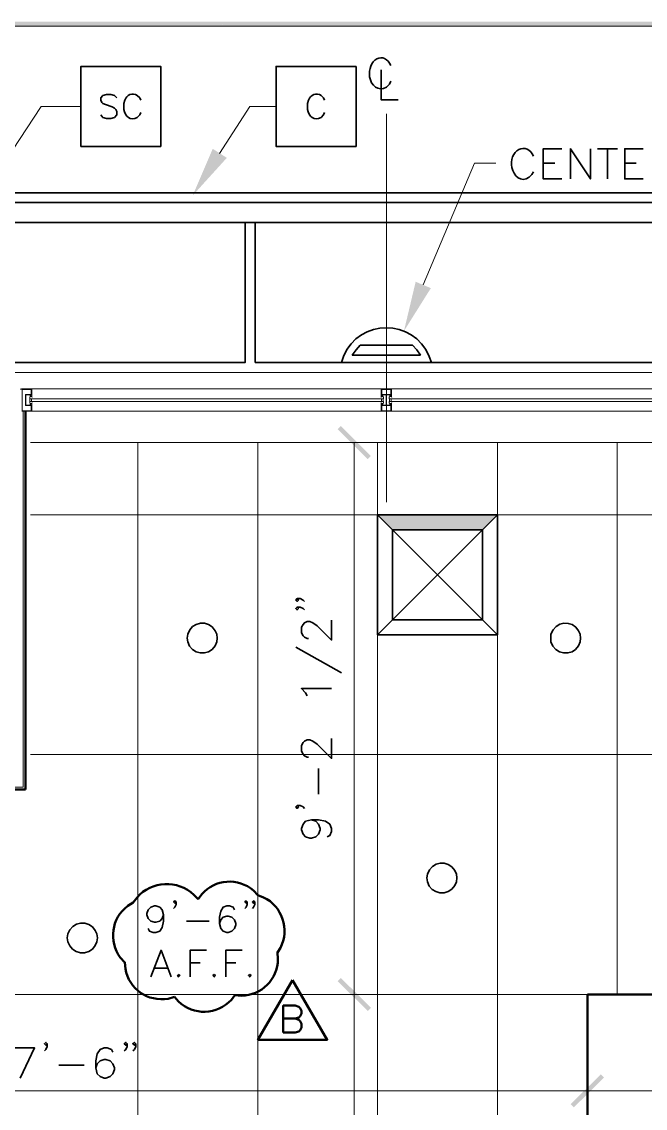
# Model space of a CAD drawing. Header units: inches. Extents: x 5 to 516, y -193 to 129.
# Drawn here: x 397.71 to 408.11, y 69.94 to 88.06 of the extents above; entities that cross this region are included whole.
import ezdxf

# ---------------------------------------------------------------- set-up
doc = ezdxf.new("R2010")
doc.units = ezdxf.units.IN
doc.header["$MEASUREMENT"] = 0
doc.layers.add('PDF9_Geometry', color=7, linetype='Continuous')
doc.layers.add('PDF9_Solid Fills', color=7, linetype='Continuous')

msp = doc.modelspace()

# ---------------------------------------------------------------- hatches: boundary and pattern name
at = {"layer": 'PDF9_Solid Fills', "transparency": 33554559}
h = msp.add_hatch(color=256, dxfattribs=at)
h.paths.add_polyline_path([(316.0672942, 88.0494451), (316.0806254, 88.0627785), (316.0672942, 88.0627785)])
h.paths.add_polyline_path([(496.1917308, 88.0627785), (496.1295081, 88.0627785), (354.7028537, 88.0627785), (354.7028447, 88.0627785), (316.0806254, 88.0627785), (316.1295142, 88.0494451), (316.1295143, 87.9872229), (316.1295233, 87.9872229), (496.1295089, 88.0494437), (316.1295188, 87.9872215), (496.1295081, 87.9872229), (496.1561756, 87.9916674), (496.1783975, 88.0094451), (496.1917308, 88.0361118), (496.1917311, 88.0494451)])
at = {"layer": 'PDF9_Solid Fills', "true_color": 0xb3b3b3, "transparency": 33554559}
msp.add_hatch(color=253, dxfattribs=at).paths.add_polyline_path([(405.3961822, 79.5872281), (405.645071, 79.8361169), (405.3961822, 79.8361169), (403.893961, 79.8361169), (403.893961, 79.5872281)])
at = {"layer": 'PDF9_Solid Fills', "transparency": 33554559}
for points in [[(403.4806198, 71.560555), (403.53396, 71.6138952), (403.0317378, 72.1116729), (402.9784023, 72.0583374), (402.9784249, 72.0583193), (402.9784692, 72.0582755), (402.9783976, 72.0583327)], [(406.8672863, 70.0050064), (406.9206265, 69.9516662), (407.4228487, 70.4494439), (407.3695132, 70.5027794), (407.3694949, 70.502757), (407.3694507, 70.5027131), (407.3695085, 70.5027841)]]:
    msp.add_hatch(color=256, dxfattribs=at).paths.add_polyline_path(points)

# ---------------------------------------------------------------- linework, layer by layer
at = {"layer": 'PDF9_Geometry', "lineweight": 0}
msp.add_lwpolyline([(316.1295142, 88.0583387), (316.1295142, 88.0494498), (316.1295142, 87.9872276), (485.4006203, 87.9872276)], dxfattribs=at)
at = {"layer": 'PDF9_Geometry', "lineweight": 35}
for points in [[(398.6939628, 85.9827818), (398.6939628, 87.3161151), (400.0272961, 87.3161151), (400.0272961, 85.9827818)], [(403.2850722, 87.3161151), (403.2850722, 85.9827818), (401.951739, 85.9827818), (401.951739, 87.3161151)], [(403.6450711, 79.8361169), (403.6450711, 77.8361171), (405.645071, 77.8361171), (405.645071, 79.8361169)], [(403.8939589, 79.5872201), (403.8939589, 78.0849979), (405.3961811, 78.0849979), (405.3961811, 79.5872201)], [(400.3250663, 72.1694507), (400.3072885, 72.1516729), (400.3250663, 72.1294507), (400.3472885, 72.1516729)], [(400.9206247, 72.1694507), (400.8984025, 72.1516729), (400.9206247, 72.1294507), (400.9384025, 72.1516729)], [(401.5117343, 72.1694507), (401.4895121, 72.1516729), (401.5117343, 72.1294507), (401.5339565, 72.1516729)]]:
    msp.add_lwpolyline(points, close=True, dxfattribs=at)
for points in [[(403.702842, 87.2627839), (403.702842, 86.7605617), (403.9872865, 86.7605617)], [(403.7961822, 86.9738922), (403.8450711, 87.022781), (403.8672933, 87.0716699)], [(399.293961, 86.7916649), (399.253961, 86.8316649), (399.1961832, 86.8494427), (399.1206277, 86.8494427), (399.0628499, 86.8316649), (399.0272943, 86.7916649), (399.0272943, 86.7561093), (399.0450721, 86.7161093), (399.0628499, 86.6983316), (399.1028499, 86.6805538), (399.2184054, 86.6405538), (399.253961, 86.622776), (399.2761832, 86.6005538), (399.293961, 86.5649982), (399.293961, 86.5072205), (399.253961, 86.4672205), (399.1961832, 86.4494427), (399.1206277, 86.4494427), (399.0628499, 86.4672205), (399.0272943, 86.5072205)], [(399.6939628, 86.7561108), (399.676185, 86.7916663), (399.636185, 86.8316663)], [(402.760622, 86.7561108), (402.7428443, 86.7916663), (402.7028443, 86.8316663)], [(399.4272961, 86.7561108), (399.4095183, 86.698333), (399.4095183, 86.6005552)], [(402.4939554, 86.7561108), (402.4761776, 86.698333), (402.4761776, 86.6005552)], [(399.636185, 86.4672219), (399.676185, 86.5072219), (399.6939628, 86.5472219)], [(402.7028443, 86.4672219), (402.7428443, 86.5072219), (402.760622, 86.5472219)], [(406.7206225, 85.4405546), (406.4095115, 85.4405546), (406.4095115, 85.9427768), (406.7206225, 85.9427768)], [(406.8628444, 85.4405546), (406.8628444, 85.9427768), (407.1961777, 85.4405546), (407.1961777, 85.9427768)], [(407.3161773, 85.9427789), (407.6495107, 85.9427789)], [(407.4806196, 85.9427789), (407.4806196, 85.4405567)], [(408.0761769, 85.4405546), (407.7695103, 85.4405546), (407.7695103, 85.9427768), (408.0761769, 85.9427768)], [(406.1739581, 85.4672238), (406.2184025, 85.5116682), (406.2450692, 85.5605571)], [(406.4095115, 85.7027797), (406.6006226, 85.7027797)], [(407.7695103, 85.7027797), (407.9606214, 85.7027797)], [(388.3117386, 82.209444), (388.3117386, 85.2938882), (397.3117382, 85.2938882), (397.3117382, 85.2094438), (440.3961813, 85.2094438), (440.3961813, 47.8761126), (440.4806268, 47.8761126), (440.4806268, 38.8761131), (437.3961815, 38.8761131)], [(435.1028466, 85.0450016), (397.3117381, 85.0450016)], [(397.3117382, 84.7116683), (439.8984012, 84.7116683), (439.8984012, 47.8761148)], [(397.4806202, 84.7116683), (397.4806202, 82.3783351), (401.4361756, 82.3783351), (401.4361756, 84.7116683)], [(401.6050684, 84.7116683), (401.6050684, 82.3783351), (408.7695125, 82.3783351), (408.7695125, 84.7116683)], [(403.3561768, 82.6672279), (403.2850657, 82.5916724), (403.2228435, 82.5027835), (404.3606212, 82.5027835)], [(403.3561805, 82.6672257), (404.2272915, 82.6672257)], [(404.2272922, 82.6672257), (404.2984034, 82.5916702), (404.3606256, 82.5027813)], [(404.507293, 82.4805573), (404.5428485, 82.3783351), (403.0406263, 82.3783351), (403.076182, 82.4805573)], [(403.8939589, 79.5872201), (403.6450701, 79.836109)], [(405.3961832, 79.5872201), (405.6450721, 79.836109)], [(402.3028494, 78.440555), (402.3250716, 78.4138883), (402.3028494, 78.3916661), (402.2806271, 78.4138883), (402.3028494, 78.440555), (402.3517382, 78.440555), (402.4006271, 78.4138883), (402.4228493, 78.3916661)], [(402.3028494, 78.2983385), (402.3250716, 78.2716719), (402.3028494, 78.2494496), (402.2806271, 78.2716719), (402.3028494, 78.2983385), (402.3517382, 78.2983385), (402.4006271, 78.2716719), (402.4228493, 78.2494496)], [(402.4939572, 77.7738883), (402.471735, 77.7738883), (402.4228461, 77.7961105), (402.4006239, 77.8183328), (402.3739572, 77.8672217), (402.3739572, 77.9649994), (402.4006239, 78.0094439), (402.4228461, 78.0361105), (402.471735, 78.0583328), (402.5161794, 78.0583328), (402.5650683, 78.0361105), (402.6361794, 77.9872216), (402.8761794, 77.7472217), (402.8761794, 78.080555)], [(403.8939589, 78.0850048), (403.6450701, 77.836116)], [(405.3961832, 78.0850048), (405.6450721, 77.836116)], [(400.4761828, 77.8450038), (400.4672939, 77.7783371), (400.4761828, 77.7161149)], [(400.9339605, 77.6538927), (400.9606272, 77.7161149), (400.9695161, 77.7783371), (400.9606272, 77.8450038), (400.9339605, 77.9027816)], [(406.5384021, 77.8450038), (406.5339577, 77.7783371), (406.5384021, 77.7161149)], [(406.9961799, 77.6538927), (407.0228466, 77.7161149), (407.0317354, 77.7783371), (407.0228466, 77.8450038), (406.9961799, 77.9027816)], [(402.2806235, 77.6316719), (403.0406235, 77.2005608)], [(402.4717404, 76.8183401), (402.4450737, 76.8672289), (402.3739626, 76.9383401), (402.8761848, 76.9383401)], [(402.4939572, 75.7961143), (402.471735, 75.7961143), (402.4228461, 75.8183365), (402.4006239, 75.8450032), (402.3739572, 75.893892), (402.3739572, 75.9872254), (402.4006239, 76.0361143), (402.4228461, 76.0583365), (402.471735, 76.0805587), (402.5161794, 76.0805587), (402.5650683, 76.0583365), (402.6361794, 76.0094476), (402.8761794, 75.7738921), (402.8761794, 76.1072254)], [(402.6583995, 75.17833), (402.6583995, 75.6049967)], [(402.3028494, 74.9872222), (402.3250716, 74.965), (402.3028494, 74.9383333), (402.2806271, 74.965), (402.3028494, 74.9872222), (402.3517382, 74.9872222), (402.4006271, 74.965), (402.4228493, 74.9383333)], [(402.5428486, 74.7472229), (402.6139597, 74.7250007), (402.6584042, 74.6761118), (402.6850708, 74.6050007), (402.6850708, 74.5827785), (402.6584042, 74.5116674), (402.6139597, 74.4627785), (402.5428486, 74.4405563), (402.5161819, 74.4405563), (402.4450708, 74.4627785), (402.4006264, 74.5116674), (402.3739597, 74.5827785), (402.3739597, 74.6050007), (402.4006264, 74.6761118), (402.4450708, 74.7250007), (402.5428486, 74.7472229), (402.6584042, 74.7472229), (402.7784042, 74.7250007), (402.8495153, 74.6761118), (402.8761819, 74.6050007), (402.8761819, 74.5561118), (402.8495153, 74.4850007), (402.8050708, 74.4627785)], [(404.4761826, 73.845004), (404.4672937, 73.7783373), (404.4761826, 73.7161151)], [(404.9339603, 73.6538929), (404.960627, 73.7161151), (404.9695159, 73.7783373), (404.960627, 73.845004), (404.9339603, 73.9027818)], [(400.0717387, 73.1650019), (400.0495165, 73.1027796), (400.0095165, 73.0583352), (399.9472943, 73.0405574), (399.9250721, 73.0405574), (399.8628498, 73.0583352), (399.8184054, 73.1027796), (399.7961832, 73.1650019), (399.7961832, 73.1872241), (399.8184054, 73.2494463), (399.8628498, 73.2938907), (399.9250721, 73.3116685), (399.9472943, 73.3116685), (400.0095165, 73.2938907), (400.0495165, 73.2494463), (400.0717387, 73.1650019), (400.0717387, 73.0583352), (400.0495165, 72.9516685), (400.0095165, 72.8894463), (399.9472943, 72.8672241), (399.9028498, 72.8672241), (399.8406276, 72.8894463), (399.8184054, 72.9338908)], [(400.2850724, 73.3783355), (400.2628502, 73.3561133), (400.240628, 73.3783355), (400.2628502, 73.3961133), (400.2850724, 73.3783355), (400.2850724, 73.3338911), (400.2628502, 73.2938911), (400.240628, 73.2716689)], [(401.2583977, 73.2494474), (401.2361755, 73.2938918), (401.1739533, 73.3116696), (401.1295088, 73.3116696), (401.0672866, 73.2938918), (401.0272866, 73.2272252), (401.0050644, 73.125003), (401.0050644, 73.0183363), (401.0272866, 72.9338918), (401.0672866, 72.8894474), (401.1295088, 72.8672252), (401.1517311, 72.8672252), (401.2139533, 72.8894474), (401.2583977, 72.9338918), (401.28062, 72.9961141), (401.28062, 73.0183363), (401.2583977, 73.0805585), (401.2139533, 73.125003), (401.1517311, 73.1427807), (401.1295088, 73.1427807), (401.0672866, 73.125003), (401.0272866, 73.0805585), (401.0050644, 73.0183363)], [(401.4717405, 73.3783355), (401.4495182, 73.3561133), (401.427296, 73.3783355), (401.4495182, 73.3961133), (401.4717405, 73.3783355), (401.4717405, 73.3338911), (401.4495182, 73.2938911), (401.427296, 73.2716689)], [(401.5961798, 73.3783355), (401.5739576, 73.3561133), (401.5561798, 73.3783355), (401.5739576, 73.3961133), (401.5961798, 73.3783355), (401.5961798, 73.3338911), (401.5739576, 73.2938911), (401.5561798, 73.2716689)], [(400.4539635, 73.0583395), (400.8361857, 73.0583395)], [(398.9339606, 72.653893), (398.9606273, 72.7161152), (398.9695162, 72.7783374), (398.9606273, 72.8450041), (398.9339606, 72.9027818)], [(398.4761829, 72.8450041), (398.467294, 72.7783374), (398.4761829, 72.7161152)], [(399.8628448, 72.1294478), (400.0317337, 72.5738922), (400.2006225, 72.1294478)], [(400.5161831, 72.1294478), (400.5161831, 72.5738922), (400.7917387, 72.5738922)], [(401.1117325, 72.1294478), (401.1117325, 72.5738922), (401.3828436, 72.5738922)], [(400.5161831, 72.3605585), (400.685072, 72.3605585)], [(401.1117325, 72.3605585), (401.2806214, 72.3605585)], [(399.9250645, 72.276113), (400.1383978, 72.276113)], [(397.6806256, 70.4405554), (397.9206256, 70.9427776), (397.5872922, 70.9427776)], [(398.1339585, 71.013888), (398.1117363, 70.9872213), (398.0850696, 71.013888), (398.1117363, 71.0361102), (398.1339585, 71.013888), (398.1339585, 70.9649991), (398.1117363, 70.9161102), (398.0850696, 70.893888)], [(399.2272925, 70.8716715), (399.2050703, 70.916116), (399.1339592, 70.9427827), (399.0850703, 70.9427827), (399.0139592, 70.916116), (398.9650703, 70.8450049), (398.9428481, 70.7294493), (398.9428481, 70.6094493), (398.9650703, 70.5116716), (399.0139592, 70.4672271), (399.0850703, 70.4405605), (399.111737, 70.4405605), (399.1828481, 70.4672271), (399.2272925, 70.5116716), (399.2539592, 70.5827827), (399.2539592, 70.6094493), (399.2272925, 70.6805604), (399.1828481, 70.7294493), (399.111737, 70.7516716), (399.0850703, 70.7516716), (399.0139592, 70.7294493), (398.9650703, 70.6805604), (398.9428481, 70.6094493)], [(399.4672918, 71.013888), (399.4450696, 70.9872213), (399.4184029, 71.013888), (399.4450696, 71.0361102), (399.4672918, 71.013888), (399.4672918, 70.9649991), (399.4450696, 70.9161102), (399.4184029, 70.893888)], [(399.6095173, 71.013888), (399.587295, 70.9872213), (399.5606284, 71.013888), (399.587295, 71.0361102), (399.6095173, 71.013888), (399.6095173, 70.9649991), (399.587295, 70.9161102), (399.5606284, 70.893888)], [(398.3250664, 70.6538891), (398.751733, 70.6538891)]]:
    msp.add_lwpolyline(points, dxfattribs=at)
at = {"layer": 'PDF9_Geometry', "lineweight": 15}
for points in [[(397.4361775, 85.7427826), (398.031733, 86.6494492), (398.6939552, 86.6494492)], [(401.009519, 85.8672219), (401.5161856, 86.6494441), (401.9517412, 86.6494441)], [(403.7917363, 80.0494416), (403.7917363, 86.5249966)], [(404.4050718, 83.6716654), (405.2628496, 85.7027764), (405.618405, 85.7027764)], [(397.3961837, 82.209444), (435.2317371, 82.209444)], [(397.87618, 81.804997), (397.87618, 81.9383304), (397.7072912, 81.9383304), (397.7028467, 81.9338859), (397.6939578, 81.9338859), (397.6850689, 81.9383304)], [(397.7161797, 81.9294509), (397.7161797, 81.5738954), (397.8672908, 81.5738954), (397.8672908, 81.6583398)], [(397.7695159, 81.8449963), (397.8672937, 81.8449963), (397.8672937, 81.9294408), (397.7161826, 81.9294408)], [(403.7072908, 81.9383304), (397.87618, 81.9383304)], [(403.8761819, 81.804997), (403.8761819, 81.9383304), (403.707293, 81.9383304), (403.707293, 81.804997)], [(403.7961793, 81.8449963), (403.7161794, 81.8449963), (403.7161794, 81.9294408), (403.8672905, 81.9294408)], [(403.8672933, 81.9294509), (403.8672933, 81.8450064)], [(403.8761819, 81.9383304), (409.7072927, 81.9383304)], [(397.7695108, 81.8449963), (397.7695108, 81.6583297)], [(397.7783994, 81.8361168), (397.7783994, 81.667228)], [(397.8672944, 81.8094502), (397.8495166, 81.8094502), (397.8495166, 81.8361168), (397.7784055, 81.8361168)], [(397.8406281, 81.773887), (397.8406281, 81.8005537), (397.849517, 81.8094426)], [(403.7384007, 81.7738881), (397.8450678, 81.7738881), (397.8450678, 81.7294437)], [(397.8539564, 81.8361168), (397.8539564, 81.8138946), (397.8628453, 81.8138946)], [(397.8761822, 81.8361168), (397.85396, 81.8361168)], [(397.8672937, 81.8094462), (397.8672937, 81.8227795), (397.8628492, 81.8227795), (397.8628492, 81.8138906)], [(397.8717334, 81.7738881), (397.8717334, 81.7294437)], [(397.8806219, 81.7916652), (397.8761775, 81.8049985)], [(403.702842, 81.7916652), (403.7072865, 81.8049985)], [(403.7072908, 81.8361168), (403.729513, 81.8361168)], [(403.7117396, 81.7738881), (403.7117396, 81.7294437)], [(403.7161786, 81.8094502), (403.7339564, 81.8094502), (403.7339564, 81.8361168), (403.7872897, 81.8361168)], [(403.7161794, 81.8094462), (403.7161794, 81.8227795), (403.7206238, 81.8227795), (403.7206238, 81.8138906)], [(403.7295167, 81.8361168), (403.7295167, 81.8138946), (403.7206278, 81.8138946)], [(403.7428449, 81.773887), (403.7428449, 81.8005537), (403.733956, 81.8094426)], [(403.7384052, 81.7738881), (403.7384052, 81.7294437)], [(403.8672933, 81.8449963), (403.7872934, 81.8449963)], [(403.7872966, 81.8361168), (403.7872966, 81.667228)], [(403.7961761, 81.8361168), (403.7961761, 81.667228)], [(403.8672941, 81.8094502), (403.8495163, 81.8094502), (403.8495163, 81.8361168), (403.796183, 81.8361168)], [(403.8406278, 81.773887), (403.8406278, 81.8005537), (403.8495167, 81.8094426)], [(403.8450675, 81.7738881), (403.8450675, 81.7294437)], [(403.845072, 81.7738881), (409.7384049, 81.7738881), (409.7384049, 81.7294437)], [(403.853956, 81.8361168), (403.853956, 81.8138946), (403.8628449, 81.8138946)], [(403.8761819, 81.8361168), (403.8539597, 81.8361168)], [(403.8672933, 81.8094462), (403.8672933, 81.8227795), (403.8628489, 81.8227795), (403.8628489, 81.8138906)], [(403.8717331, 81.7738881), (403.8717331, 81.7294437)], [(403.8806216, 81.7916652), (403.8761772, 81.8049985)], [(397.7072933, 81.5650032), (397.8761822, 81.5650032), (397.8761822, 81.6983365)], [(397.8672937, 81.6583373), (397.7695159, 81.6583373)], [(397.8495166, 81.6672258), (397.7784055, 81.6672258)], [(397.8406281, 81.7294455), (397.8406281, 81.7027788)], [(397.8406281, 81.7027799), (397.849517, 81.693891)], [(397.8450678, 81.7294455), (403.7384007, 81.7294455)], [(397.8672937, 81.6938914), (397.8495159, 81.6938914), (397.8495159, 81.6672247)], [(397.8672893, 81.6805537), (397.8628449, 81.6805537), (397.8628449, 81.6894426), (397.853956, 81.6894426), (397.853956, 81.6672204)], [(397.8761822, 81.6672258), (397.85396, 81.6672258)], [(397.8672937, 81.6805541), (397.8672937, 81.6938874)], [(397.8806219, 81.7116684), (397.8761775, 81.6983351)], [(403.7072908, 81.6983365), (403.7072908, 81.5650032), (397.87618, 81.5650032)], [(403.702842, 81.7116684), (403.7072865, 81.6983351)], [(403.7072908, 81.6672258), (403.729513, 81.6672258)], [(403.7161794, 81.6938914), (403.7339571, 81.6938914), (403.7339571, 81.6672247)], [(403.7161794, 81.6805541), (403.7161794, 81.6938874)], [(403.7161794, 81.6583373), (403.7961793, 81.6583373)], [(403.7872934, 81.6583373), (403.8672933, 81.6583373), (403.8672933, 81.5738928), (403.7161822, 81.5738928), (403.7161822, 81.6583373)], [(403.7161837, 81.6805537), (403.7206281, 81.6805537), (403.7206281, 81.6894426), (403.729517, 81.6894426), (403.729517, 81.6672204)], [(403.7428449, 81.7027799), (403.733956, 81.693891)], [(403.7339564, 81.6672258), (403.7872897, 81.6672258)], [(403.7428449, 81.7294455), (403.7428449, 81.7027788)], [(403.8495163, 81.6672258), (403.796183, 81.6672258)], [(403.8406278, 81.7294455), (403.8406278, 81.7027788)], [(403.8406278, 81.7027799), (403.8495167, 81.693891)], [(409.7384049, 81.7294455), (403.845072, 81.7294455)], [(403.8672933, 81.6938914), (403.8495156, 81.6938914), (403.8495156, 81.6672247)], [(403.867289, 81.6805537), (403.8628446, 81.6805537), (403.8628446, 81.6894426), (403.8539557, 81.6894426), (403.8539557, 81.6672204)], [(403.8761819, 81.6672258), (403.8539597, 81.6672258)], [(403.8672933, 81.6805541), (403.8672933, 81.6938874)], [(403.8806216, 81.7116684), (403.8761772, 81.6983351)], [(403.8761819, 81.6983311), (403.8761819, 81.5649978)], [(403.7072908, 81.5650032), (403.8761797, 81.5650032)], [(403.8761819, 81.5650032), (409.7072927, 81.5650032)], [(434.7695133, 81.0450018), (397.8539609, 81.0450018)], [(399.6450714, 81.0450018), (399.6450714, 48.6672253)], [(401.6450712, 81.0450018), (401.6450712, 48.6672253)], [(402.9206246, 81.0450018), (402.7561801, 81.0450018)], [(403.2539579, 53.8361184), (403.2539579, 71.8361174), (403.2539579, 81.0450058)], [(403.6450711, 81.0450018), (403.6450711, 48.6672253)], [(405.645071, 81.0450018), (405.645071, 48.6672253)], [(407.6450709, 81.0450018), (407.6450709, 71.8361134)], [(397.8539564, 79.8361169), (436.2317303, 79.8361169)], [(397.8539564, 75.8361172), (436.2317303, 75.8361172)], [(407.1472863, 71.8361174), (379.5206218, 71.8361174)], [(417.6450636, 70.2272217), (407.1472863, 70.2272217), (389.6450651, 70.2272217)]]:
    msp.add_lwpolyline(points, dxfattribs=at)
at = {"layer": 'PDF9_Geometry', "lineweight": 9}
msp.add_lwpolyline([(397.729517, 81.5650032), (397.729517, 75.2938921), (397.2717392, 75.2938921), (397.2717392, 81.5650032)], dxfattribs=at)
at = {"layer": 'PDF9_Geometry', "lineweight": 50}
for points in [[(397.7695108, 81.5650032), (397.7695108, 75.2538927)], [(397.7695108, 75.253887), (397.2272886, 75.253887), (397.2272886, 75.4183315)], [(399.6317333, 73.4538893), (399.5650667, 73.3694448)], [(400.649511, 73.4227782), (400.5783999, 73.4983337)], [(400.7117333, 73.5072244), (400.649511, 73.42278)], [(401.5739554, 73.5694466), (401.649511, 73.4894467), (401.649511, 73.4938911)], [(401.7428447, 73.4538893), (401.6495114, 73.4894448)], [(399.5650746, 73.3738915), (399.5650746, 73.369447), (399.4761857, 73.3116692)], [(401.9739558, 72.5383338), (401.9739558, 72.5338893), (402.0228447, 72.6138893)], [(401.9828465, 72.4272245), (401.9739576, 72.5338911)], [(399.3517413, 72.4494471), (399.4272968, 72.3694471)], [(399.4272889, 72.3738915), (399.4272889, 72.3694471), (399.4361778, 72.2627804)], [(400.1517333, 71.7650027), (400.2539555, 71.7961138)], [(400.253958, 71.8005589), (400.253958, 71.7961145), (400.3206247, 71.7205589)], [(401.2050691, 71.7472256), (401.2628469, 71.8227812)], [(401.2628465, 71.8272245), (401.2628465, 71.8227801), (401.3695132, 71.8138912)], [(402.0717386, 71.2005561), (402.0717386, 71.6494449), (402.2672942, 71.6494449), (402.3295164, 71.6272227), (402.3517386, 71.6050005), (402.3739608, 71.5605561), (402.3739608, 71.5205561), (402.3517386, 71.4761116), (402.3295164, 71.4538894), (402.2672942, 71.4361116), (402.0717386, 71.4361116)], [(402.2672952, 71.4361156), (402.3295175, 71.4138934), (402.3517397, 71.3916712), (402.3739619, 71.3472267), (402.3739619, 71.2850045), (402.3517397, 71.2405601), (402.3295175, 71.2183378), (402.2672952, 71.2005601), (402.0717397, 71.2005601)]]:
    msp.add_lwpolyline(points, dxfattribs=at)
at = {"layer": 'PDF9_Geometry', "color": 253, "lineweight": 30, "true_color": 0xb3b3b3}
for points in [[(405.3961832, 78.0850048), (403.893961, 79.5872271)], [(405.3961832, 79.5872201), (403.893961, 78.0849979)]]:
    msp.add_lwpolyline(points, dxfattribs=at)
at = {"layer": 'PDF9_Geometry', "lineweight": 50}
for points in [[(402.2272924, 72.0716679), (402.8050701, 71.0805568), (401.6495146, 71.0805568)], [(407.1472954, 71.8361174), (407.1472954, 53.8361184), (417.6450726, 53.8361184), (417.6450726, 71.8361174)]]:
    msp.add_lwpolyline(points, close=True, dxfattribs=at)
at = {"layer": 'PDF9_Geometry', "lineweight": 15}
for points in [[(402.7561755, 71.8361174), (406.813953, 71.8361174)], [(407.1472863, 70.7294439), (407.1472863, 70.560555)]]:
    msp.add_lwpolyline(points, close=True, dxfattribs=at)
at = {"layer": 'PDF9_Geometry', "lineweight": 35}
for centre, major_axis, ratio, start_param, end_param in [((403.7030349, 87.1911014), (-0.0050546, 0.2706772), 0.71976922, 5.2546288534, 8.0200163478), ((406.0733611, 85.7009568), (0.0089386, 0.2484408), 0.7845470521, 5.2529282374, 8.1647555013)]:
    msp.add_ellipse(centre, major_axis=major_axis, ratio=ratio, start_param=start_param, end_param=end_param, dxfattribs=at)
for points in [[(403.5117378, 87.142781), (403.5367008, 87.0045588), (403.6502563, 86.8850774), (403.7961822, 86.9738922)], [(399.636185, 86.8316663), (399.5527035, 86.8835923), (399.4595924, 86.8441108), (399.4272961, 86.7561108)], [(402.7028443, 86.8316663), (402.6273628, 86.8849997), (402.5220295, 86.8418886), (402.4939554, 86.7561108)], [(399.4095183, 86.6005552), (399.433148, 86.4847034), (399.5167776, 86.4009256), (399.636185, 86.4672219)], [(402.4761776, 86.6005552), (402.4972887, 86.4841108), (402.5910665, 86.4004812), (402.7028443, 86.4672219)], [(405.8850692, 85.6316682), (405.912847, 85.4930756), (406.038921, 85.3710016), (406.1739581, 85.4672238)], [(403.076182, 82.4805573), (403.3431449, 83.1174461), (404.2382559, 83.1169276), (404.507293, 82.4805573)], [(400.9339605, 77.9027816), (400.8221828, 78.1000408), (400.5415902, 78.0569297), (400.4761828, 77.8450038)], [(406.9961799, 77.9027816), (406.8958836, 78.0935223), (406.6067725, 78.0649297), (406.5384021, 77.8450038)], [(400.4761828, 77.7161149), (400.5315161, 77.502189), (400.8267013, 77.4599668), (400.9339605, 77.6538927)], [(406.5384021, 77.7161149), (406.5906244, 77.5026334), (406.8954392, 77.4598927), (406.9961799, 77.6538927)], [(404.9339603, 73.9027818), (404.8257381, 74.0952262), (404.5389233, 74.0558188), (404.4761826, 73.845004)], [(404.4761826, 73.7161151), (404.5315159, 73.5021892), (404.8267011, 73.459967), (404.9339603, 73.6538929)], [(398.9339606, 72.9027818), (398.8257384, 73.0952263), (398.5389236, 73.0558189), (398.4761829, 72.8450041)], [(398.4761829, 72.7161152), (398.5315162, 72.5021893), (398.8267014, 72.459967), (398.9339606, 72.653893)]]:
    msp.add_open_spline(points, degree=3, dxfattribs=at)
at = {"layer": 'PDF9_Geometry', "lineweight": 50}
for points in [[(401.5739554, 73.5694466), (401.3214369, 73.7866318), (400.929437, 73.7639652), (400.7117333, 73.5072244)], [(400.5783999, 73.4983337), (400.3124, 73.7532967), (399.8691407, 73.7304819), (399.6317333, 73.4538893)], [(402.0228447, 72.6138893), (402.1856595, 72.9137412), (402.0542521, 73.3123337), (401.7428447, 73.4538893)], [(399.4761857, 73.3116692), (399.198408, 73.1015211), (399.1565561, 72.7315211), (399.3517413, 72.4494471)], [(401.3695132, 71.8138912), (401.7169206, 71.8224097), (401.974328, 72.0798912), (401.9828465, 72.4272245)], [(399.4361778, 72.2627804), (399.4967704, 71.9207804), (399.8111407, 71.7091508), (400.1517333, 71.7650027)], [(400.3206247, 71.7205589), (400.5726988, 71.4818182), (400.9686247, 71.4862627), (401.2050691, 71.7472256)]]:
    msp.add_open_spline(points, degree=3, dxfattribs=at)
at = {"layer": 'PDF9_Solid Fills', "lineweight": 35, "transparency": 33554559}
for points in [[(401.1295096, 85.7916649), (400.5606207, 85.1649983), (400.893954, 85.942776)], [(404.53396, 83.6183343), (404.0850711, 82.9027787), (404.2806267, 83.7250009)], [(403.4806198, 80.7649996), (403.5339532, 80.818333), (402.9783976, 81.2672218)], [(403.53396, 80.8183398), (402.9784045, 81.2672287), (403.0317378, 81.320562)]]:
    msp.add_solid(points, dxfattribs=at)
at = {"layer": 'PDF9_Solid Fills', "color": 253, "lineweight": 35, "true_color": 0xb3b3b3, "transparency": 33554559}
msp.add_solid([(403.8939589, 79.8361169), (403.8939589, 79.5872281), (403.6450701, 79.8361169)], dxfattribs=at)

doc.saveas('drawing.dxf')
